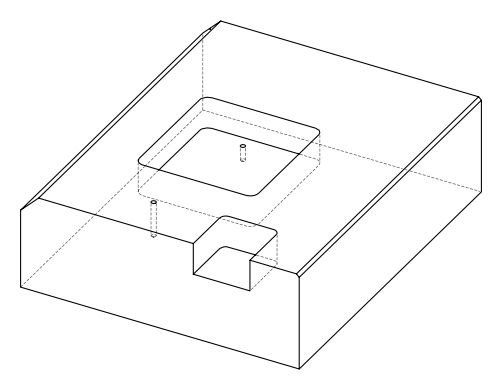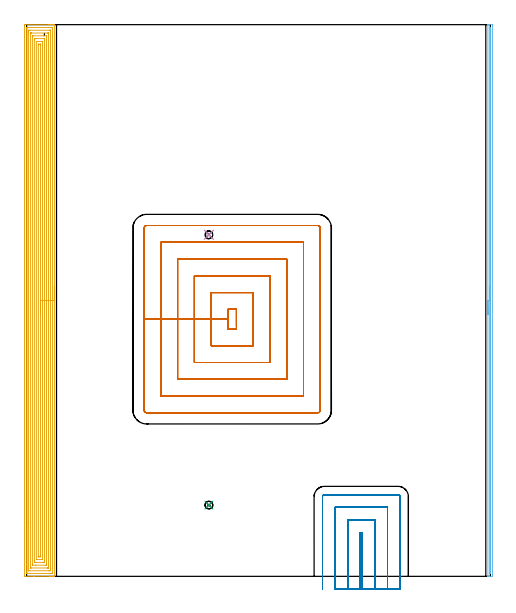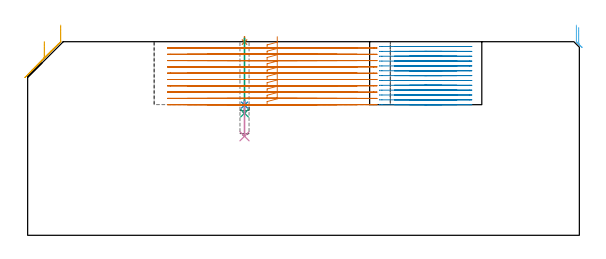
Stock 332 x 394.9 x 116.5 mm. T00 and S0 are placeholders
(PLAN: 8 operations, 4 tool changes, 87.5 min)
(1 SPOT_DRILL | STEP1POCKET | NXT0321_9005460120000 | 0.03 min | 0 mm3)
(2 SPOT_DRILL_1 | STEP1POCKET_1 | NXT0321_9005460120000 | 0.03 min | 4143 mm3)
(3 DRILL_BLIND_HOLE_INTO_CENTER | STEP1POCKET | UGT0301_450 | 0.18 min | 982 mm3)
(4 DRILL_BLIND_HOLE_INTO_CENTER_1 | STEP1POCKET_1 | UGT0301_450 | 0.09 min | 429 mm3)
(5 AREA_MILL | FG_CHAMFER_SURFACE | UGT0205_001 | 25.6 min | 90423 mm3)
(6 AREA_MILL_1 | FG_CHAMFER_SURFACE_1 | UGT0205_001 | 6.46 min | 2150 mm3)
(7 MILL_RECTANGULAR_POCKET | POCKET_RECTANGULAR_STRAIGHT | NXT0201_012 | Follow Part, ap 4, ae 75% | 35.89 min | 800558 mm3)
(8 MILL_SLOT | SLOT_PARTIAL_RECTANGULAR | NXT0201_011 | Follow Part, ap 3, ae 75% | 19.25 min | 163921 mm3)
(TOOL NXT0321_9005460120000 | NC Spot Drill, 142deg, 12mm, Carbide, Uncoated | D12 PA142 FL30 Z2)
(TOOL UGT0301_450 | Carbide Drill 5.5 mm | D5.5 PA118 FL57 Z2)
(TOOL UGT0205_001 | Chamfer Mill 20 x 3 x 45 deg. | D20 FL50 Z2)
(TOOL NXT0201_012 | ENDMILL 16mm [2P460-1600-NA 1630] | D16 FL38 Z6)
(TOOL NXT0201_011 | ENDMILL 12mm [2P460-1200-NA 1630] | D12 FL38 Z6)
(OP 1 SPOT_DRILL)
G17 G21 G94 G90
T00 M6
G54
G17 G0 G90 X130.5 Y51. S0 M3
G43 Z126.5 H0
G94 G81 G98 Z116.263 F250. R119.5
G80
M5
M2
(OP 2 SPOT_DRILL_1)
G17 G21 G94 G90
T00 M6
G54
G17 G0 G90 X130.5 Y244.5 S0 M3
G43 Z126.5 H0
G94 G81 G98 Z78.363 F250. R81.6
G80
M5
M2
(OP 3 DRILL_BLIND_HOLE_INTO_CENTER)
G17 G21 G94 G90
T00 M6
G54
G17 G0 G90 X130.5 Y51. S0 M3
G43 Z126.5 H0
G94 G81 G98 Z73.5 F250. R118.5
G80
M5
M2
(OP 4 DRILL_BLIND_HOLE_INTO_CENTER_1)
G17 G21 G94 G90
T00 M6
G54
G17 G0 G90 X130.5 Y244.5 S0 M3
G43 Z126.5 H0
G94 G81 G98 Z59.6 F250. R80.6
G80
M5
M2
(OP 5 AREA_MILL)
G17 G21 G94 G90
T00 M6
G54
G17 G0 G90 X19.9 Y207.45 S1061 M3
G43 Z126.5 H0
G94 G1 Y207.412 Z125.628 F250.
Y207.298 Z124.763
Y207.109 Z123.912
Y206.847 Z123.08
Y206.513 Z122.274
Y206.11 Z121.5
Y205.642 Z120.764
Y205.11 Z120.072
Y204.521 Z119.429
Y203.878 Z118.839
Y203.186 Z118.308
Y202.45 Z117.84
Y201.676 Z117.437
Y200.87 Z117.103
Y200.038 Z116.841
Y199.187 Z116.652
Y198.322 Z116.538
Y197.45 Z116.5
Y0.163
X19.897 Y0.01 Z116.488
X19.876 Y0.007 Z116.467
X19.526 Y0. Z116.126
X19.147 Z115.746
X18.501 Z115.096
X17.293 Z113.89
X16.73 Z113.324
X5.246 Z101.843
X-1.27 Y0.001 Z95.328
X-1.492 Y0.01 Z95.106
X-1.499 Y0.232 Z95.099
X-1.5 Y393.915 Z95.1
X-1.499 Y394.291 Z95.101
X-1.495 Y394.802 Z95.103
X-1.492 Y394.892 Z95.106
X-0.987 Y394.9 Z95.61
X16.125 Z112.72
X16.73 Z113.324
X17.293 Z113.89
X17.615 Z114.212
X18.179 Z114.775
X18.501 Z115.096
X19.527 Z116.126
X19.876 Y394.893 Z116.467
X19.897 Y394.89 Z116.488
X19.9 Y394.737 Z116.5
Y197.45
X18.486 Z115.086
Y2.394
X18.484 Y2.175 Z115.084
X18.482 Y2.066 Z115.082
X18.479 Y2.02 Z115.079
X18.398 Y2.01 Z114.998
X18.005 Y2.002 Z114.605
X17.615 Y2. Z114.215
X17.121 Z113.721
X0.29 Z96.89
X0.046 Y2.002 Z96.646
X-0.057 Y2.006 Z96.543
X-0.074 Y2.009 Z96.526
X-0.079 Y2.021 Z96.521
X-0.082 Y2.07 Z96.518
X-0.085 Y2.173 Z96.515
X-0.086 Y8.474 Z96.514
Y392.506
X-0.084 Y392.725 Z96.516
X-0.082 Y392.834 Z96.518
X-0.079 Y392.88 Z96.521
X0.002 Y392.89 Z96.602
X0.395 Y392.898 Z96.995
X0.785 Y392.9 Z97.385
X1.279 Z97.879
X18.11 Z114.71
X18.354 Y392.898 Z114.954
X18.457 Y392.894 Z115.057
X18.474 Y392.891 Z115.074
X18.479 Y392.879 Z115.079
X18.482 Y392.83 Z115.082
X18.485 Y392.727 Z115.085
X18.486 Y386.425 Z115.086
Y197.45
X17.072 Z113.672
X17.071 Y5.072 Z113.671
X17.07 Y4.729 Z113.67
X17.066 Y4.18 Z113.666
X17.064 Y4.017 Z113.664
X16.903 Y4.005 Z113.503
X16.73 Y4.003 Z113.33
X16.022 Y4. Z112.622
X1.67 Y4.001 Z98.27
X1.492 Y4.003 Z98.092
X1.373 Y4.007 Z97.973
X1.336 Y4.01 Z97.936
X1.333 Y4.025 Z97.933
X1.331 Y4.065 Z97.931
X1.329 Y4.18 Z97.929
X1.328 Y38.09 Z97.928
X1.329 Y389.828 Z97.929
Y390.171
X1.333 Y390.72 Z97.933
X1.335 Y390.883 Z97.935
X1.497 Y390.895 Z98.097
X1.67 Y390.897 Z98.27
X2.378 Y390.9 Z98.978
X16.73 Y390.899 Z113.33
X16.908 Y390.897 Z113.508
X17.027 Y390.893 Z113.627
X17.064 Y390.89 Z113.664
X17.066 Y390.875 Z113.666
X17.069 Y390.835 Z113.669
X17.071 Y390.72 Z113.671
X17.072 Y368.786 Z113.672
Y197.45
X15.657 Z112.257
Y6.858
X15.653 Y6.157 Z112.253
X15.65 Y6.054 Z112.25
X15.644 Y6.01 Z112.244
X15.596 Y6.008 Z112.196
X15.384 Y6.004 Z111.984
X14.958 Y6. Z111.558
X14.923 Z111.523
X3.407 Z100.007
X3.006 Y6.003 Z99.606
X2.806 Y6.007 Z99.406
X2.758 Y6.01 Z99.358
X2.749 Y6.018 Z99.349
X2.747 Y6.035 Z99.347
X2.745 Y6.098 Z99.345
X2.743 Y6.67 Z99.343
Y6.858
Y388.042
X2.747 Y388.743 Z99.347
X2.75 Y388.846 Z99.35
X2.756 Y388.89 Z99.356
X2.804 Y388.892 Z99.404
X3.016 Y388.896 Z99.616
X3.442 Y388.9 Z100.042
X3.477 Z100.077
X14.993 Z111.593
X15.394 Y388.897 Z111.994
X15.594 Y388.893 Z112.194
X15.642 Y388.89 Z112.242
X15.651 Y388.882 Z112.251
X15.653 Y388.865 Z112.253
X15.655 Y388.802 Z112.255
X15.657 Y388.23 Z112.257
Y388.042
Y197.45
X14.243 Z110.843
X14.242 Y8.643 Z110.842
X14.241 Y8.473 Z110.841
X14.236 Y8.299 Z110.836
X14.225 Y8.01 Z110.825
X14.072 Y8.006 Z110.672
X13.823 Y8.001 Z110.423
X6.481 Y8. Z103.081
X4.328 Z100.928
X4.237 Y8.001 Z100.837
X4.181 Y8.002 Z100.781
X4.166 Y8.005 Z100.766
X4.164 Y8.008 Z100.764
X4.161 Y8.028 Z100.761
X4.159 Y8.126 Z100.759
X4.157 Y8.816 Z100.757
X4.158 Y386.257 Z100.758
X4.159 Y386.427 Z100.759
X4.164 Y386.601 Z100.764
X4.175 Y386.89 Z100.775
X4.328 Y386.894 Z100.928
X4.577 Y386.899 Z101.177
X11.919 Y386.9 Z108.519
X14.072 Z110.672
X14.163 Y386.899 Z110.763
X14.219 Y386.898 Z110.819
X14.234 Y386.895 Z110.834
X14.236 Y386.892 Z110.836
X14.239 Y386.872 Z110.839
X14.241 Y386.774 Z110.841
X14.243 Y386.429 Z110.843
Y386.257
Y197.45
X12.829 Z109.429
Y10.789
X12.828 Y10.429 Z109.428
X12.825 Y10.163 Z109.425
X12.822 Y10.031 Z109.422
X12.818 Y10.01 Z109.418
X12.786 Y10.006 Z109.386
X12.724 Y10.002 Z109.324
X12.3 Y10. Z108.9
X11.84 Z108.44
X6.1 Y10.001 Z102.7
X5.635 Y10.004 Z102.235
X5.584 Y10.01 Z102.184
X5.578 Y10.061 Z102.178
X5.575 Y10.429 Z102.175
X5.572 Y10.961 Z102.172
X5.571 Y384.111 Z102.171
X5.572 Y384.471 Z102.172
X5.575 Y384.738 Z102.175
X5.578 Y384.869 Z102.178
X5.582 Y384.89 Z102.182
X5.614 Y384.894 Z102.214
X5.676 Y384.898 Z102.276
X6.1 Y384.9 Z102.7
X6.56 Z103.16
X12.3 Y384.899 Z108.9
X12.765 Y384.896 Z109.365
X12.816 Y384.89 Z109.416
X12.822 Y384.839 Z109.422
X12.825 Y384.471 Z109.425
X12.828 Y383.939 Z109.428
X12.829 Y197.45 Z109.429
X11.415 Z108.015
Y12.01
X10.74 Y12.001 Z107.34
X7.871 Z104.471
X7.194 Y12.004 Z103.794
X6.985 Y12.01 Z103.585
Y382.89
X7.66 Y382.899 Z104.26
X10.529 Z107.129
X11.206 Y382.896 Z107.806
X11.415 Y382.89 Z108.015
Y197.45
X10. Z106.6
Y14.532
X9.999 Y14.172 Z106.599
X9.996 Y14.069 Z106.596
X9.994 Y14.014 Z106.594
X9.974 Y14.01 Z106.574
X9.864 Y14.004 Z106.464
X9.643 Y14. Z106.243
X8.757 Z105.357
X8.536 Y14.003 Z105.136
X8.426 Y14.008 Z105.026
X8.406 Y14.011 Z105.006
X8.403 Y14.027 Z105.003
X8.401 Y14.058 Z105.001
X8.4 Y14.134 Z105.
Y14.36
Y380.368
X8.401 Y380.729 Z105.001
X8.404 Y380.831 Z105.004
X8.406 Y380.886 Z105.006
X8.426 Y380.89 Z105.026
X8.536 Y380.896 Z105.136
X8.757 Y380.9 Z105.357
X9.643 Z106.243
X9.864 Y380.897 Z106.464
X9.974 Y380.892 Z106.574
X9.994 Y380.889 Z106.594
X9.997 Y380.873 Z106.597
X9.999 Y380.842 Z106.599
X10. Y380.766 Z106.6
Y380.54
Y197.45
Y196.578 Z106.638
Y195.714 Z106.752
Y194.862 Z106.941
Y194.03 Z107.204
Y193.224 Z107.537
Y192.45 Z107.94
Y191.714 Z108.409
Y191.022 Z108.94
Y190.379 Z109.529
Y189.79 Z110.173
Y189.259 Z110.865
Y188.79 Z111.6
Y188.387 Z112.374
Y188.053 Z113.18
Y187.791 Z114.012
Y187.602 Z114.864
Y187.488 Z115.729
Y187.45 Z116.6
G0 Z126.5
M5
M2
(OP 6 AREA_MILL_1)
G17 G21 G94 G90
T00 M6
G54
G17 G0 G90 X330.2 Y187.45 S1061 M3
G43 Z126.5 H0
G94 G1 Y187.488 Z125.628 F250.
Y187.602 Z124.763
Y187.791 Z123.912
Y188.053 Z123.08
Y188.387 Z122.274
Y188.79 Z121.5
Y189.258 Z120.764
Y189.79 Z120.072
Y190.379 Z119.429
Y191.022 Z118.839
Y191.714 Z118.308
Y192.45 Z117.84
Y193.224 Z117.437
Y194.03 Z117.103
Y194.862 Z116.841
Y195.714 Z116.652
Y196.578 Z116.538
Y197.45 Z116.5
Y394.738
X330.202 Y394.89 Z116.488
X330.322 Y394.898 Z116.37
X330.448 Y394.9 Z116.252
X330.777 Z115.922
X331.413 Z115.281
X333.478 Z113.22
X333.492 Y394.897 Z113.206
X333.5 Y394.564 Z113.2
Y0.609
X333.498 Y0.335 Z113.202
X333.492 Y0.003 Z113.206
X333.478 Y0. Z113.22
X331.413 Z115.281
X330.448 Z116.252
X330.322 Y0.002 Z116.37
X330.202 Y0.01 Z116.488
X330.2 Y0.163 Z116.5
Y197.45
X331.614 Z115.086
X331.615 Y392.506 Z115.085
X331.617 Y392.747 Z115.083
X331.62 Y392.866 Z115.08
X331.621 Y392.889 Z115.079
X331.631 Y392.892 Z115.069
X331.657 Y392.895 Z115.043
X331.902 Y392.899 Z114.798
X332.04 Y392.893 Z114.66
X332.066 Y392.89 Z114.634
X332.079 Y392.881 Z114.621
X332.081 Y392.851 Z114.619
X332.084 Y392.713 Z114.616
X332.086 Y392.506 Z114.614
Y392.3
X332.085 Y2.6 Z114.615
X332.084 Y2.394 Z114.616
X332.082 Y2.291 Z114.618
X332.074 Y2.01 Z114.626
X331.796 Y2.003 Z114.904
X331.66 Y2.007 Z115.04
X331.634 Y2.01 Z115.066
X331.621 Y2.019 Z115.079
X331.619 Y2.049 Z115.081
X331.616 Y2.187 Z115.084
X331.615 Y2.394 Z115.085
X331.614 Y2.876 Z115.086
Y197.45
Y198.322 Z115.124
Y199.186 Z115.238
Y200.038 Z115.426
Y200.87 Z115.689
Y201.676 Z116.023
Y202.45 Z116.425
Y203.186 Z116.894
Y203.878 Z117.425
Y204.521 Z118.015
Y205.11 Z118.658
Y205.642 Z119.35
Y206.11 Z120.086
Y206.513 Z120.86
Y206.847 Z121.666
Y207.109 Z122.498
Y207.298 Z123.349
Y207.412 Z124.214
Y207.45 Z125.086
G0 Z126.5
M5
M2
(OP 7 MILL_RECTANGULAR_POCKET)
G17 G21 G94 G90
T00 M6
G54
G17 G0 G90 X150.2 Y178.859 S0 M3
G43 Z126.5 H1
Z119.5
G94 G1 Y191.1 Z116.22 F250.
X144.1 Z114.586
Y184.1 Z112.71
Y177.1 F500.
X150.2
Y191.1
X144.1
Y184.1
X132.1
Y165.1
X162.2
Y203.1
X132.1
Y184.1
X120.1
Y153.1
X174.2
Y215.1
X120.1
Y184.1
X108.1
Y141.1
X186.2
Y227.1
X108.1
Y184.1
X96.1
Y129.1
X198.2
Y239.1
X96.1
Y184.1
X84.1
Y119.
G3 X86. Y117.1 R1.9
G1 X208.3
G3 X210.2 Y119. R1.9
G1 Y249.2
G3 X208.3 Y251.1 R1.9
G1 X86.
G3 X84.1 Y249.2 R1.9
G1 Y184.1
Y183.1
G0 X150.2 Y178.859 Z115.71
G1 Y191.1 Z112.43 F250.
X144.1 Z110.796
Y184.1 Z108.92
Y177.1 F500.
X150.2
Y191.1
X144.1
Y184.1
X132.1
Y165.1
X162.2
Y203.1
X132.1
Y184.1
X120.1
Y153.1
X174.2
Y215.1
X120.1
Y184.1
X108.1
Y141.1
X186.2
Y227.1
X108.1
Y184.1
X96.1
Y129.1
X198.2
Y239.1
X96.1
Y184.1
X84.1
Y119.
G3 X86. Y117.1 R1.9
G1 X208.3
G3 X210.2 Y119. R1.9
G1 Y249.2
G3 X208.3 Y251.1 R1.9
G1 X86.
G3 X84.1 Y249.2 R1.9
G1 Y184.1
Y183.1
G0 X150.2 Y178.859 Z111.92
G1 Y191.1 Z108.64 F250.
X144.1 Z107.006
Y184.1 Z105.13
Y177.1 F500.
X150.2
Y191.1
X144.1
Y184.1
X132.1
Y165.1
X162.2
Y203.1
X132.1
Y184.1
X120.1
Y153.1
X174.2
Y215.1
X120.1
Y184.1
X108.1
Y141.1
X186.2
Y227.1
X108.1
Y184.1
X96.1
Y129.1
X198.2
Y239.1
X96.1
Y184.1
X84.1
Y119.
G3 X86. Y117.1 R1.9
G1 X208.3
G3 X210.2 Y119. R1.9
G1 Y249.2
G3 X208.3 Y251.1 R1.9
G1 X86.
G3 X84.1 Y249.2 R1.9
G1 Y184.1
Y183.1
G0 X150.2 Y178.859 Z108.13
G1 Y191.1 Z104.85 F250.
X144.1 Z103.216
Y184.1 Z101.34
Y177.1 F500.
X150.2
Y191.1
X144.1
Y184.1
X132.1
Y165.1
X162.2
Y203.1
X132.1
Y184.1
X120.1
Y153.1
X174.2
Y215.1
X120.1
Y184.1
X108.1
Y141.1
X186.2
Y227.1
X108.1
Y184.1
X96.1
Y129.1
X198.2
Y239.1
X96.1
Y184.1
X84.1
Y119.
G3 X86. Y117.1 R1.9
G1 X208.3
G3 X210.2 Y119. R1.9
G1 Y249.2
G3 X208.3 Y251.1 R1.9
G1 X86.
G3 X84.1 Y249.2 R1.9
G1 Y184.1
Y183.1
G0 X150.2 Y178.859 Z104.34
G1 Y191.1 Z101.06 F250.
X144.1 Z99.426
Y184.1 Z97.55
Y177.1 F500.
X150.2
Y191.1
X144.1
Y184.1
X132.1
Y165.1
X162.2
Y203.1
X132.1
Y184.1
X120.1
Y153.1
X174.2
Y215.1
X120.1
Y184.1
X108.1
Y141.1
X186.2
Y227.1
X108.1
Y184.1
X96.1
Y129.1
X198.2
Y239.1
X96.1
Y184.1
X84.1
Y119.
G3 X86. Y117.1 R1.9
G1 X208.3
G3 X210.2 Y119. R1.9
G1 Y249.2
G3 X208.3 Y251.1 R1.9
G1 X86.
G3 X84.1 Y249.2 R1.9
G1 Y184.1
Y183.1
G0 X150.2 Y178.859 Z100.55
G1 Y191.1 Z97.27 F250.
X144.1 Z95.636
Y184.1 Z93.76
Y177.1 F500.
X150.2
Y191.1
X144.1
Y184.1
X132.1
Y165.1
X162.2
Y203.1
X132.1
Y184.1
X120.1
Y153.1
X174.2
Y215.1
X120.1
Y184.1
X108.1
Y141.1
X186.2
Y227.1
X108.1
Y184.1
X96.1
Y129.1
X198.2
Y239.1
X96.1
Y184.1
X84.1
Y119.
G3 X86. Y117.1 R1.9
G1 X208.3
G3 X210.2 Y119. R1.9
G1 Y249.2
G3 X208.3 Y251.1 R1.9
G1 X86.
G3 X84.1 Y249.2 R1.9
G1 Y184.1
Y183.1
G0 X150.2 Y178.859 Z96.76
G1 Y191.1 Z93.48 F250.
X144.1 Z91.846
Y184.1 Z89.97
Y177.1 F500.
X150.2
Y191.1
X144.1
Y184.1
X132.1
Y165.1
X162.2
Y203.1
X132.1
Y184.1
X120.1
Y153.1
X174.2
Y215.1
X120.1
Y184.1
X108.1
Y141.1
X186.2
Y227.1
X108.1
Y184.1
X96.1
Y129.1
X198.2
Y239.1
X96.1
Y184.1
X84.1
Y119.
G3 X86. Y117.1 R1.9
G1 X208.3
G3 X210.2 Y119. R1.9
G1 Y249.2
G3 X208.3 Y251.1 R1.9
G1 X86.
G3 X84.1 Y249.2 R1.9
G1 Y184.1
Y183.1
G0 X150.2 Y178.859 Z92.97
G1 Y191.1 Z89.69 F250.
X144.1 Z88.056
Y184.1 Z86.18
Y177.1 F500.
X150.2
Y191.1
X144.1
Y184.1
X132.1
Y165.1
X162.2
Y203.1
X132.1
Y184.1
X120.1
Y153.1
X174.2
Y215.1
X120.1
Y184.1
X108.1
Y141.1
X186.2
Y227.1
X108.1
Y184.1
X96.1
Y129.1
X198.2
Y239.1
X96.1
Y184.1
X84.1
Y119.
G3 X86. Y117.1 R1.9
G1 X208.3
G3 X210.2 Y119. R1.9
G1 Y249.2
G3 X208.3 Y251.1 R1.9
G1 X86.
G3 X84.1 Y249.2 R1.9
G1 Y184.1
Y183.1
G0 X150.2 Y178.859 Z89.18
G1 Y191.1 Z85.9 F250.
X144.1 Z84.266
Y184.1 Z82.39
Y177.1 F500.
X150.2
Y191.1
X144.1
Y184.1
X132.1
Y165.1
X162.2
Y203.1
X132.1
Y184.1
X120.1
Y153.1
X174.2
Y215.1
X120.1
Y184.1
X108.1
Y141.1
X186.2
Y227.1
X108.1
Y184.1
X96.1
Y129.1
X198.2
Y239.1
X96.1
Y184.1
X84.1
Y119.
G3 X86. Y117.1 R1.9
G1 X208.3
G3 X210.2 Y119. R1.9
G1 Y249.2
G3 X208.3 Y251.1 R1.9
G1 X86.
G3 X84.1 Y249.2 R1.9
G1 Y184.1
Y183.1
G0 X150.2 Y178.859 Z85.39
G1 Y191.1 Z82.11 F250.
X144.1 Z80.476
Y184.1 Z78.6
Y177.1 F500.
X150.2
Y191.1
X144.1
Y184.1
X132.1
Y165.1
X162.2
Y203.1
X132.1
Y184.1
X120.1
Y153.1
X174.2
Y215.1
X120.1
Y184.1
X108.1
Y141.1
X186.2
Y227.1
X108.1
Y184.1
X96.1
Y129.1
X198.2
Y239.1
X96.1
Y184.1
X84.1
Y119.
G3 X86. Y117.1 R1.9
G1 X208.3
G3 X210.2 Y119. R1.9
G1 Y249.2
G3 X208.3 Y251.1 R1.9
G1 X86.
G3 X84.1 Y249.2 R1.9
G1 Y184.1
Y183.1
G0 Z126.5
M5
M2
(OP 8 MILL_SLOT)
G17 G21 G94 G90
T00 M6
G54
G17 G0 G90 X240.3 Y-9. S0 M3
G43 Z126.5 H1
Z113.585
G94 G1 Y-6. F250.
Y31.4 F500.
X238.8
Y-6.
Y-9. F250.
X249.3
Y-6.
Y40.4 F500.
X229.8
Y-6.
Y-9. F250.
X258.3
Y-6.
Y49.4 F500.
X220.8
Y-6.
Y-9. F250.
X267.3
Y-6.
Y57. F500.
G3 X265.9 Y58.4 R1.4
G1 X213.2
G3 X211.8 Y57. R1.4
G1 Y-6.
Y-9. F250.
G0 X240.3 Z110.669
G1 Y-6.
Y31.4 F500.
X238.8
Y-6.
Y-9. F250.
X249.3
Y-6.
Y40.4 F500.
X229.8
Y-6.
Y-9. F250.
X258.3
Y-6.
Y49.4 F500.
X220.8
Y-6.
Y-9. F250.
X267.3
Y-6.
Y57. F500.
G3 X265.9 Y58.4 R1.4
G1 X213.2
G3 X211.8 Y57. R1.4
G1 Y-6.
Y-9. F250.
G0 X240.3 Z107.754
G1 Y-6.
Y31.4 F500.
X238.8
Y-6.
Y-9. F250.
X249.3
Y-6.
Y40.4 F500.
X229.8
Y-6.
Y-9. F250.
X258.3
Y-6.
Y49.4 F500.
X220.8
Y-6.
Y-9. F250.
X267.3
Y-6.
Y57. F500.
G3 X265.9 Y58.4 R1.4
G1 X213.2
G3 X211.8 Y57. R1.4
G1 Y-6.
Y-9. F250.
G0 X240.3 Z104.838
G1 Y-6.
Y31.4 F500.
X238.8
Y-6.
Y-9. F250.
X249.3
Y-6.
Y40.4 F500.
X229.8
Y-6.
Y-9. F250.
X258.3
Y-6.
Y49.4 F500.
X220.8
Y-6.
Y-9. F250.
X267.3
Y-6.
Y57. F500.
G3 X265.9 Y58.4 R1.4
G1 X213.2
G3 X211.8 Y57. R1.4
G1 Y-6.
Y-9. F250.
G0 X240.3 Z101.923
G1 Y-6.
Y31.4 F500.
X238.8
Y-6.
Y-9. F250.
X249.3
Y-6.
Y40.4 F500.
X229.8
Y-6.
Y-9. F250.
X258.3
Y-6.
Y49.4 F500.
X220.8
Y-6.
Y-9. F250.
X267.3
Y-6.
Y57. F500.
G3 X265.9 Y58.4 R1.4
G1 X213.2
G3 X211.8 Y57. R1.4
G1 Y-6.
Y-9. F250.
G0 X240.3 Z99.008
G1 Y-6.
Y31.4 F500.
X238.8
Y-6.
Y-9. F250.
X249.3
Y-6.
Y40.4 F500.
X229.8
Y-6.
Y-9. F250.
X258.3
Y-6.
Y49.4 F500.
X220.8
Y-6.
Y-9. F250.
X267.3
Y-6.
Y57. F500.
G3 X265.9 Y58.4 R1.4
G1 X213.2
G3 X211.8 Y57. R1.4
G1 Y-6.
Y-9. F250.
G0 X240.3 Z96.092
G1 Y-6.
Y31.4 F500.
X238.8
Y-6.
Y-9. F250.
X249.3
Y-6.
Y40.4 F500.
X229.8
Y-6.
Y-9. F250.
X258.3
Y-6.
Y49.4 F500.
X220.8
Y-6.
Y-9. F250.
X267.3
Y-6.
Y57. F500.
G3 X265.9 Y58.4 R1.4
G1 X213.2
G3 X211.8 Y57. R1.4
G1 Y-6.
Y-9. F250.
G0 X240.3 Z93.177
G1 Y-6.
Y31.4 F500.
X238.8
Y-6.
Y-9. F250.
X249.3
Y-6.
Y40.4 F500.
X229.8
Y-6.
Y-9. F250.
X258.3
Y-6.
Y49.4 F500.
X220.8
Y-6.
Y-9. F250.
X267.3
Y-6.
Y57. F500.
G3 X265.9 Y58.4 R1.4
G1 X213.2
G3 X211.8 Y57. R1.4
G1 Y-6.
Y-9. F250.
G0 X240.3 Z90.262
G1 Y-6.
Y31.4 F500.
X238.8
Y-6.
Y-9. F250.
X249.3
Y-6.
Y40.4 F500.
X229.8
Y-6.
Y-9. F250.
X258.3
Y-6.
Y49.4 F500.
X220.8
Y-6.
Y-9. F250.
X267.3
Y-6.
Y57. F500.
G3 X265.9 Y58.4 R1.4
G1 X213.2
G3 X211.8 Y57. R1.4
G1 Y-6.
Y-9. F250.
G0 X240.3 Z87.346
G1 Y-6.
Y31.4 F500.
X238.8
Y-6.
Y-9. F250.
X249.3
Y-6.
Y40.4 F500.
X229.8
Y-6.
Y-9. F250.
X258.3
Y-6.
Y49.4 F500.
X220.8
Y-6.
Y-9. F250.
X267.3
Y-6.
Y57. F500.
G3 X265.9 Y58.4 R1.4
G1 X213.2
G3 X211.8 Y57. R1.4
G1 Y-6.
Y-9. F250.
G0 X240.3 Z84.431
G1 Y-6.
Y31.4 F500.
X238.8
Y-6.
Y-9. F250.
X249.3
Y-6.
Y40.4 F500.
X229.8
Y-6.
Y-9. F250.
X258.3
Y-6.
Y49.4 F500.
X220.8
Y-6.
Y-9. F250.
X267.3
Y-6.
Y57. F500.
G3 X265.9 Y58.4 R1.4
G1 X213.2
G3 X211.8 Y57. R1.4
G1 Y-6.
Y-9. F250.
G0 X240.3 Z81.515
G1 Y-6.
Y31.4 F500.
X238.8
Y-6.
Y-9. F250.
X249.3
Y-6.
Y40.4 F500.
X229.8
Y-6.
Y-9. F250.
X258.3
Y-6.
Y49.4 F500.
X220.8
Y-6.
Y-9. F250.
X267.3
Y-6.
Y57. F500.
G3 X265.9 Y58.4 R1.4
G1 X213.2
G3 X211.8 Y57. R1.4
G1 Y-6.
Y-9. F250.
G0 X240.3 Z78.6
G1 Y-6.
Y31.4 F500.
X238.8
Y-6.
Y-9. F250.
X249.3
Y-6.
Y40.4 F500.
X229.8
Y-6.
Y-9. F250.
X258.3
Y-6.
Y49.4 F500.
X220.8
Y-6.
Y-9. F250.
X267.3
Y-6.
Y57. F500.
G3 X265.9 Y58.4 R1.4
G1 X213.2
G3 X211.8 Y57. R1.4
G1 Y-6.
Y-9. F250.
G0 Z126.5
M5
M2
